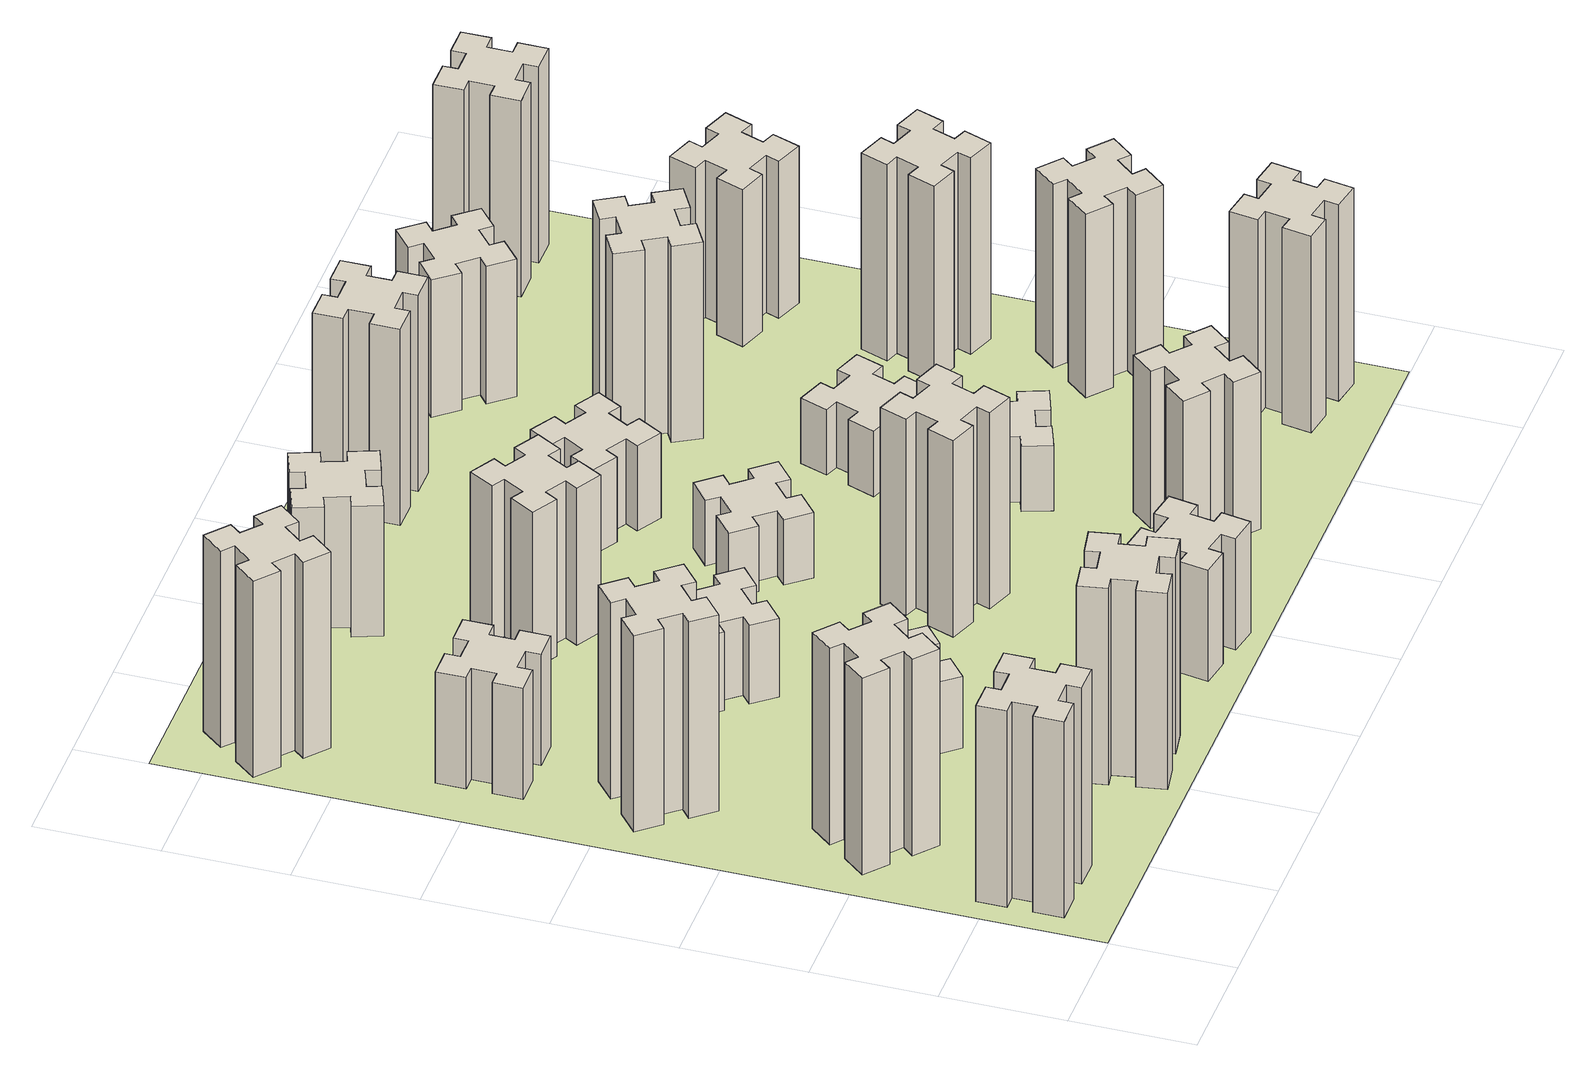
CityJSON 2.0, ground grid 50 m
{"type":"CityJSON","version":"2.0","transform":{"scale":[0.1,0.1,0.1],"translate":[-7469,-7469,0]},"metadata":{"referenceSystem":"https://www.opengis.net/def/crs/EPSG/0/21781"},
"CityObjects":{
"building1":{"type":"Building","attributes":{"class":"1000","function":"1000","usage":"1000","yearOfConstruction":2016,"roofType":"1000","measuredHeight":90,"storeysAboveGround":30,"storeysBelowGround":0},"geometry":[{"type":"Solid","lod":"1","boundaries":[[[[0,1,2,3,4,5,6,7,8,9,10,11,12,13,14,15,16,17,18,19]],[[17,16,20,21]],[[16,15,22,20]],[[15,14,23,22]],[[14,13,24,23]],[[13,12,25,24]],[[12,11,26,25]],[[11,10,27,26]],[[10,9,28,27]],[[9,8,29,28]],[[8,7,30,29]],[[7,6,31,30]],[[6,5,32,31]],[[5,4,33,32]],[[4,3,34,33]],[[3,2,35,34]],[[2,1,36,35]],[[1,0,37,36]],[[0,19,38,37]],[[19,18,39,38]],[[18,17,21,39]],[[24,25,26,27,28,29,30,31,32,33,34,35,36,37,38,39,21,20,22,23]]]]}]},
"building2":{"type":"Building","attributes":{"class":"1000","function":"1000","usage":"1000","yearOfConstruction":2016,"roofType":"1000","measuredHeight":90,"storeysAboveGround":30,"storeysBelowGround":0},"geometry":[{"type":"Solid","lod":"1","boundaries":[[[[40,41,42,43,44,45,46,47,48,49,50,51,52,53,54,55,56,57,58,59]],[[57,56,60,61]],[[56,55,62,60]],[[55,54,63,62]],[[54,53,64,63]],[[53,52,65,64]],[[52,51,66,65]],[[51,50,67,66]],[[50,49,68,67]],[[49,48,69,68]],[[48,47,70,69]],[[47,46,71,70]],[[46,45,72,71]],[[45,44,73,72]],[[44,43,74,73]],[[43,42,75,74]],[[42,41,76,75]],[[41,40,77,76]],[[40,59,78,77]],[[59,58,79,78]],[[58,57,61,79]],[[64,65,66,67,68,69,70,71,72,73,74,75,76,77,78,79,61,60,62,63]]]]}]},
"building3":{"type":"Building","attributes":{"class":"1000","function":"1000","usage":"1000","yearOfConstruction":2016,"roofType":"1000","measuredHeight":90,"storeysAboveGround":30,"storeysBelowGround":0},"geometry":[{"type":"Solid","lod":"1","boundaries":[[[[80,81,82,83,84,85,86,87,88,89,90,91,92,93,94,95,96,97,98,99]],[[97,96,100,101]],[[96,95,102,100]],[[95,94,103,102]],[[94,93,104,103]],[[93,92,105,104]],[[92,91,106,105]],[[91,90,107,106]],[[90,89,108,107]],[[89,88,109,108]],[[88,87,110,109]],[[87,86,111,110]],[[86,85,112,111]],[[85,84,113,112]],[[84,83,114,113]],[[83,82,115,114]],[[82,81,116,115]],[[81,80,117,116]],[[80,99,118,117]],[[99,98,119,118]],[[98,97,101,119]],[[104,105,106,107,108,109,110,111,112,113,114,115,116,117,118,119,101,100,102,103]]]]}]},
"building4":{"type":"Building","attributes":{"class":"1000","function":"1000","usage":"1000","yearOfConstruction":2016,"roofType":"1000","measuredHeight":51,"storeysAboveGround":30,"storeysBelowGround":0},"geometry":[{"type":"Solid","lod":"1","boundaries":[[[[120,121,122,123,124,125,126,127,128,129,130,131,132,133,134,135,136,137,138,139]],[[137,136,140,141]],[[136,135,142,140]],[[135,134,143,142]],[[134,133,144,143]],[[133,132,145,144]],[[132,131,146,145]],[[131,130,147,146]],[[130,129,148,147]],[[129,128,149,148]],[[128,127,150,149]],[[127,126,151,150]],[[126,125,152,151]],[[125,124,153,152]],[[124,123,154,153]],[[123,122,155,154]],[[122,121,156,155]],[[121,120,157,156]],[[120,139,158,157]],[[139,138,159,158]],[[138,137,141,159]],[[144,145,146,147,148,149,150,151,152,153,154,155,156,157,158,159,141,140,142,143]]]]}]},
"building5":{"type":"Building","attributes":{"class":"1000","function":"1000","usage":"1000","yearOfConstruction":2016,"roofType":"1000","measuredHeight":90,"storeysAboveGround":30,"storeysBelowGround":0},"geometry":[{"type":"Solid","lod":"1","boundaries":[[[[160,161,162,163,164,165,166,167,168,169,170,171,172,173,174,175,176,177,178,179]],[[177,176,180,181]],[[176,175,182,180]],[[175,174,183,182]],[[174,173,184,183]],[[173,172,185,184]],[[172,171,186,185]],[[171,170,187,186]],[[170,169,188,187]],[[169,168,189,188]],[[168,167,190,189]],[[167,166,191,190]],[[166,165,192,191]],[[165,164,193,192]],[[164,163,194,193]],[[163,162,195,194]],[[162,161,196,195]],[[161,160,197,196]],[[160,179,198,197]],[[179,178,199,198]],[[178,177,181,199]],[[184,185,186,187,188,189,190,191,192,193,194,195,196,197,198,199,181,180,182,183]]]]}]},
"building6":{"type":"Building","attributes":{"class":"1000","function":"1000","usage":"1000","yearOfConstruction":2016,"roofType":"1000","measuredHeight":90,"storeysAboveGround":30,"storeysBelowGround":0},"geometry":[{"type":"Solid","lod":"1","boundaries":[[[[200,201,202,203,204,205,206,207,208,209,210,211,212,213,214,215,216,217,218,219]],[[217,216,220,221]],[[216,215,222,220]],[[215,214,223,222]],[[214,213,224,223]],[[213,212,225,224]],[[212,211,226,225]],[[211,210,227,226]],[[210,209,228,227]],[[209,208,229,228]],[[208,207,230,229]],[[207,206,231,230]],[[206,205,232,231]],[[205,204,233,232]],[[204,203,234,233]],[[203,202,235,234]],[[202,201,236,235]],[[201,200,237,236]],[[200,219,238,237]],[[219,218,239,238]],[[218,217,221,239]],[[224,225,226,227,228,229,230,231,232,233,234,235,236,237,238,239,221,220,222,223]]]]}]},
"building7":{"type":"Building","attributes":{"class":"1000","function":"1000","usage":"1000","yearOfConstruction":2016,"roofType":"1000","measuredHeight":33,"storeysAboveGround":30,"storeysBelowGround":0},"geometry":[{"type":"Solid","lod":"1","boundaries":[[[[240,241,242,243,244,245,246,247,248,249,250,251,252,253,254,255,256,257,258,259]],[[257,256,260,261]],[[256,255,262,260]],[[255,254,263,262]],[[254,253,264,263]],[[253,252,265,264]],[[252,251,266,265]],[[251,250,267,266]],[[250,249,268,267]],[[249,248,269,268]],[[248,247,270,269]],[[247,246,271,270]],[[246,245,272,271]],[[245,244,273,272]],[[244,243,274,273]],[[243,242,275,274]],[[242,241,276,275]],[[241,240,277,276]],[[240,259,278,277]],[[259,258,279,278]],[[258,257,261,279]],[[264,265,266,267,268,269,270,271,272,273,274,275,276,277,278,279,261,260,262,263]]]]}]},
"building8":{"type":"Building","attributes":{"class":"1000","function":"1000","usage":"1000","yearOfConstruction":2016,"roofType":"1000","measuredHeight":36,"storeysAboveGround":30,"storeysBelowGround":0},"geometry":[{"type":"Solid","lod":"1","boundaries":[[[[280,281,282,283,284,285,286,287,288,289,290,291,292,293,294,295,296,297,298,299]],[[297,296,300,301]],[[296,295,302,300]],[[295,294,303,302]],[[294,293,304,303]],[[293,292,305,304]],[[292,291,306,305]],[[291,290,307,306]],[[290,289,308,307]],[[289,288,309,308]],[[288,287,310,309]],[[287,286,311,310]],[[286,285,312,311]],[[285,284,313,312]],[[284,283,314,313]],[[283,282,315,314]],[[282,281,316,315]],[[281,280,317,316]],[[280,299,318,317]],[[299,298,319,318]],[[298,297,301,319]],[[304,305,306,307,308,309,310,311,312,313,314,315,316,317,318,319,301,300,302,303]]]]}]},
"building9":{"type":"Building","attributes":{"class":"1000","function":"1000","usage":"1000","yearOfConstruction":2016,"roofType":"1000","measuredHeight":51,"storeysAboveGround":30,"storeysBelowGround":0},"geometry":[{"type":"Solid","lod":"1","boundaries":[[[[320,321,322,323,324,325,326,327,328,329,330,331,332,333,334,335,336,337,338,339]],[[337,336,340,341]],[[336,335,342,340]],[[335,334,343,342]],[[334,333,344,343]],[[333,332,345,344]],[[332,331,346,345]],[[331,330,347,346]],[[330,329,348,347]],[[329,328,349,348]],[[328,327,350,349]],[[327,326,351,350]],[[326,325,352,351]],[[325,324,353,352]],[[324,323,354,353]],[[323,322,355,354]],[[322,321,356,355]],[[321,320,357,356]],[[320,339,358,357]],[[339,338,359,358]],[[338,337,341,359]],[[344,345,346,347,348,349,350,351,352,353,354,355,356,357,358,359,341,340,342,343]]]]}]},
"building10":{"type":"Building","attributes":{"class":"1000","function":"1000","usage":"1000","yearOfConstruction":2016,"roofType":"1000","measuredHeight":72,"storeysAboveGround":30,"storeysBelowGround":0},"geometry":[{"type":"Solid","lod":"1","boundaries":[[[[360,361,362,363,364,365,366,367,368,369,370,371,372,373,374,375,376,377,378,379]],[[377,376,380,381]],[[376,375,382,380]],[[375,374,383,382]],[[374,373,384,383]],[[373,372,385,384]],[[372,371,386,385]],[[371,370,387,386]],[[370,369,388,387]],[[369,368,389,388]],[[368,367,390,389]],[[367,366,391,390]],[[366,365,392,391]],[[365,364,393,392]],[[364,363,394,393]],[[363,362,395,394]],[[362,361,396,395]],[[361,360,397,396]],[[360,379,398,397]],[[379,378,399,398]],[[378,377,381,399]],[[384,385,386,387,388,389,390,391,392,393,394,395,396,397,398,399,381,380,382,383]]]]}]},
"building11":{"type":"Building","attributes":{"class":"1000","function":"1000","usage":"1000","yearOfConstruction":2016,"roofType":"1000","measuredHeight":60,"storeysAboveGround":30,"storeysBelowGround":0},"geometry":[{"type":"Solid","lod":"1","boundaries":[[[[400,401,402,403,404,405,406,407,408,409,410,411,412,413,414,415,416,417,418,419]],[[417,416,420,421]],[[416,415,422,420]],[[415,414,423,422]],[[414,413,424,423]],[[413,412,425,424]],[[412,411,426,425]],[[411,410,427,426]],[[410,409,428,427]],[[409,408,429,428]],[[408,407,430,429]],[[407,406,431,430]],[[406,405,432,431]],[[405,404,433,432]],[[404,403,434,433]],[[403,402,435,434]],[[402,401,436,435]],[[401,400,437,436]],[[400,419,438,437]],[[419,418,439,438]],[[418,417,421,439]],[[424,425,426,427,428,429,430,431,432,433,434,435,436,437,438,439,421,420,422,423]]]]}]},
"building12":{"type":"Building","attributes":{"class":"1000","function":"1000","usage":"1000","yearOfConstruction":2016,"roofType":"1000","measuredHeight":90,"storeysAboveGround":30,"storeysBelowGround":0},"geometry":[{"type":"Solid","lod":"1","boundaries":[[[[440,441,442,443,444,445,446,447,448,449,450,451,452,453,454,455,456,457,458,459]],[[457,456,460,461]],[[456,455,462,460]],[[455,454,463,462]],[[454,453,464,463]],[[453,452,465,464]],[[452,451,466,465]],[[451,450,467,466]],[[450,449,468,467]],[[449,448,469,468]],[[448,447,470,469]],[[447,446,471,470]],[[446,445,472,471]],[[445,444,473,472]],[[444,443,474,473]],[[443,442,475,474]],[[442,441,476,475]],[[441,440,477,476]],[[440,459,478,477]],[[459,458,479,478]],[[458,457,461,479]],[[464,465,466,467,468,469,470,471,472,473,474,475,476,477,478,479,461,460,462,463]]]]}]},
"building13":{"type":"Building","attributes":{"class":"1000","function":"1000","usage":"1000","yearOfConstruction":2016,"roofType":"1000","measuredHeight":30,"storeysAboveGround":30,"storeysBelowGround":0},"geometry":[{"type":"Solid","lod":"1","boundaries":[[[[480,481,482,483,484,485,486,487,488,489,490,491,492,493,494,495,496,497,498,499]],[[497,496,500,501]],[[496,495,502,500]],[[495,494,503,502]],[[494,493,504,503]],[[493,492,505,504]],[[492,491,506,505]],[[491,490,507,506]],[[490,489,508,507]],[[489,488,509,508]],[[488,487,510,509]],[[487,486,511,510]],[[486,485,512,511]],[[485,484,513,512]],[[484,483,514,513]],[[483,482,515,514]],[[482,481,516,515]],[[481,480,517,516]],[[480,499,518,517]],[[499,498,519,518]],[[498,497,501,519]],[[504,505,506,507,508,509,510,511,512,513,514,515,516,517,518,519,501,500,502,503]]]]}]},
"building14":{"type":"Building","attributes":{"class":"1000","function":"1000","usage":"1000","yearOfConstruction":2016,"roofType":"1000","measuredHeight":39,"storeysAboveGround":30,"storeysBelowGround":0},"geometry":[{"type":"Solid","lod":"1","boundaries":[[[[520,521,522,523,524,525,526,527,528,529,530,531,532,533,534,535,536,537,538,539]],[[537,536,540,541]],[[536,535,542,540]],[[535,534,543,542]],[[534,533,544,543]],[[533,532,545,544]],[[532,531,546,545]],[[531,530,547,546]],[[530,529,548,547]],[[529,528,549,548]],[[528,527,550,549]],[[527,526,551,550]],[[526,525,552,551]],[[525,524,553,552]],[[524,523,554,553]],[[523,522,555,554]],[[522,521,556,555]],[[521,520,557,556]],[[520,539,558,557]],[[539,538,559,558]],[[538,537,541,559]],[[544,545,546,547,548,549,550,551,552,553,554,555,556,557,558,559,541,540,542,543]]]]}]},
"building15":{"type":"Building","attributes":{"class":"1000","function":"1000","usage":"1000","yearOfConstruction":2016,"roofType":"1000","measuredHeight":72,"storeysAboveGround":30,"storeysBelowGround":0},"geometry":[{"type":"Solid","lod":"1","boundaries":[[[[560,561,562,563,564,565,566,567,568,569,570,571,572,573,574,575,576,577,578,579]],[[577,576,580,581]],[[576,575,582,580]],[[575,574,583,582]],[[574,573,584,583]],[[573,572,585,584]],[[572,571,586,585]],[[571,570,587,586]],[[570,569,588,587]],[[569,568,589,588]],[[568,567,590,589]],[[567,566,591,590]],[[566,565,592,591]],[[565,564,593,592]],[[564,563,594,593]],[[563,562,595,594]],[[562,561,596,595]],[[561,560,597,596]],[[560,579,598,597]],[[579,578,599,598]],[[578,577,581,599]],[[584,585,586,587,588,589,590,591,592,593,594,595,596,597,598,599,581,580,582,583]]]]}]},
"building16":{"type":"Building","attributes":{"class":"1000","function":"1000","usage":"1000","yearOfConstruction":2016,"roofType":"1000","measuredHeight":90,"storeysAboveGround":30,"storeysBelowGround":0},"geometry":[{"type":"Solid","lod":"1","boundaries":[[[[600,601,602,603,604,605,606,607,608,609,610,611,612,613,614,615,616,617,618,619]],[[617,616,620,621]],[[616,615,622,620]],[[615,614,623,622]],[[614,613,624,623]],[[613,612,625,624]],[[612,611,626,625]],[[611,610,627,626]],[[610,609,628,627]],[[609,608,629,628]],[[608,607,630,629]],[[607,606,631,630]],[[606,605,632,631]],[[605,604,633,632]],[[604,603,634,633]],[[603,602,635,634]],[[602,601,636,635]],[[601,600,637,636]],[[600,619,638,637]],[[619,618,639,638]],[[618,617,621,639]],[[624,625,626,627,628,629,630,631,632,633,634,635,636,637,638,639,621,620,622,623]]]]}]},
"building17":{"type":"Building","attributes":{"class":"1000","function":"1000","usage":"1000","yearOfConstruction":2016,"roofType":"1000","measuredHeight":30,"storeysAboveGround":30,"storeysBelowGround":0},"geometry":[{"type":"Solid","lod":"1","boundaries":[[[[640,641,642,643,644,645,646,647,648,649,650,651,652,653,654,655,656,657,658,659]],[[657,656,660,661]],[[656,655,662,660]],[[655,654,663,662]],[[654,653,664,663]],[[653,652,665,664]],[[652,651,666,665]],[[651,650,667,666]],[[650,649,668,667]],[[649,648,669,668]],[[648,647,670,669]],[[647,646,671,670]],[[646,645,672,671]],[[645,644,673,672]],[[644,643,674,673]],[[643,642,675,674]],[[642,641,676,675]],[[641,640,677,676]],[[640,659,678,677]],[[659,658,679,678]],[[658,657,661,679]],[[664,665,666,667,668,669,670,671,672,673,674,675,676,677,678,679,661,660,662,663]]]]}]},
"building18":{"type":"Building","attributes":{"class":"1000","function":"1000","usage":"1000","yearOfConstruction":2016,"roofType":"1000","measuredHeight":30,"storeysAboveGround":30,"storeysBelowGround":0},"geometry":[{"type":"Solid","lod":"1","boundaries":[[[[680,681,682,683,684,685,686,687,688,689,690,691,692,693,694,695,696,697,698,699]],[[697,696,700,701]],[[696,695,702,700]],[[695,694,703,702]],[[694,693,704,703]],[[693,692,705,704]],[[692,691,706,705]],[[691,690,707,706]],[[690,689,708,707]],[[689,688,709,708]],[[688,687,710,709]],[[687,686,711,710]],[[686,685,712,711]],[[685,684,713,712]],[[684,683,714,713]],[[683,682,715,714]],[[682,681,716,715]],[[681,680,717,716]],[[680,699,718,717]],[[699,698,719,718]],[[698,697,701,719]],[[704,705,706,707,708,709,710,711,712,713,714,715,716,717,718,719,701,700,702,703]]]]}]},
"building19":{"type":"Building","attributes":{"class":"1000","function":"1000","usage":"1000","yearOfConstruction":2016,"roofType":"1000","measuredHeight":90,"storeysAboveGround":30,"storeysBelowGround":0},"geometry":[{"type":"Solid","lod":"1","boundaries":[[[[720,721,722,723,724,725,726,727,728,729,730,731,732,733,734,735,736,737,738,739]],[[737,736,740,741]],[[736,735,742,740]],[[735,734,743,742]],[[734,733,744,743]],[[733,732,745,744]],[[732,731,746,745]],[[731,730,747,746]],[[730,729,748,747]],[[729,728,749,748]],[[728,727,750,749]],[[727,726,751,750]],[[726,725,752,751]],[[725,724,753,752]],[[724,723,754,753]],[[723,722,755,754]],[[722,721,756,755]],[[721,720,757,756]],[[720,739,758,757]],[[739,738,759,758]],[[738,737,741,759]],[[744,745,746,747,748,749,750,751,752,753,754,755,756,757,758,759,741,740,742,743]]]]}]},
"building20":{"type":"Building","attributes":{"class":"1000","function":"1000","usage":"1000","yearOfConstruction":2016,"roofType":"1000","measuredHeight":90,"storeysAboveGround":30,"storeysBelowGround":0},"geometry":[{"type":"Solid","lod":"1","boundaries":[[[[760,761,762,763,764,765,766,767,768,769,770,771,772,773,774,775,776,777,778,779]],[[777,776,780,781]],[[776,775,782,780]],[[775,774,783,782]],[[774,773,784,783]],[[773,772,785,784]],[[772,771,786,785]],[[771,770,787,786]],[[770,769,788,787]],[[769,768,789,788]],[[768,767,790,789]],[[767,766,791,790]],[[766,765,792,791]],[[765,764,793,792]],[[764,763,794,793]],[[763,762,795,794]],[[762,761,796,795]],[[761,760,797,796]],[[760,779,798,797]],[[779,778,799,798]],[[778,777,781,799]],[[784,785,786,787,788,789,790,791,792,793,794,795,796,797,798,799,781,780,782,783]]]]}]},
"building21":{"type":"Building","attributes":{"class":"1000","function":"1000","usage":"1000","yearOfConstruction":2016,"roofType":"1000","measuredHeight":63,"storeysAboveGround":30,"storeysBelowGround":0},"geometry":[{"type":"Solid","lod":"1","boundaries":[[[[800,801,802,803,804,805,806,807,808,809,810,811,812,813,814,815,816,817,818,819]],[[817,816,820,821]],[[816,815,822,820]],[[815,814,823,822]],[[814,813,824,823]],[[813,812,825,824]],[[812,811,826,825]],[[811,810,827,826]],[[810,809,828,827]],[[809,808,829,828]],[[808,807,830,829]],[[807,806,831,830]],[[806,805,832,831]],[[805,804,833,832]],[[804,803,834,833]],[[803,802,835,834]],[[802,801,836,835]],[[801,800,837,836]],[[800,819,838,837]],[[819,818,839,838]],[[818,817,821,839]],[[824,825,826,827,828,829,830,831,832,833,834,835,836,837,838,839,821,820,822,823]]]]}]},
"building22":{"type":"Building","attributes":{"class":"1000","function":"1000","usage":"1000","yearOfConstruction":2016,"roofType":"1000","measuredHeight":84,"storeysAboveGround":30,"storeysBelowGround":0},"geometry":[{"type":"Solid","lod":"1","boundaries":[[[[840,841,842,843,844,845,846,847,848,849,850,851,852,853,854,855,856,857,858,859]],[[857,856,860,861]],[[856,855,862,860]],[[855,854,863,862]],[[854,853,864,863]],[[853,852,865,864]],[[852,851,866,865]],[[851,850,867,866]],[[850,849,868,867]],[[849,848,869,868]],[[848,847,870,869]],[[847,846,871,870]],[[846,845,872,871]],[[845,844,873,872]],[[844,843,874,873]],[[843,842,875,874]],[[842,841,876,875]],[[841,840,877,876]],[[840,859,878,877]],[[859,858,879,878]],[[858,857,861,879]],[[864,865,866,867,868,869,870,871,872,873,874,875,876,877,878,879,861,860,862,863]]]]}]},
"building23":{"type":"Building","attributes":{"class":"1000","function":"1000","usage":"1000","yearOfConstruction":2016,"roofType":"1000","measuredHeight":90,"storeysAboveGround":30,"storeysBelowGround":0},"geometry":[{"type":"Solid","lod":"1","boundaries":[[[[880,881,882,883,884,885,886,887,888,889,890,891,892,893,894,895,896,897,898,899]],[[897,896,900,901]],[[896,895,902,900]],[[895,894,903,902]],[[894,893,904,903]],[[893,892,905,904]],[[892,891,906,905]],[[891,890,907,906]],[[890,889,908,907]],[[889,888,909,908]],[[888,887,910,909]],[[887,886,911,910]],[[886,885,912,911]],[[885,884,913,912]],[[884,883,914,913]],[[883,882,915,914]],[[882,881,916,915]],[[881,880,917,916]],[[880,899,918,917]],[[899,898,919,918]],[[898,897,901,919]],[[904,905,906,907,908,909,910,911,912,913,914,915,916,917,918,919,901,900,902,903]]]]}]},
"building24":{"type":"Building","attributes":{"class":"1000","function":"1000","usage":"1000","yearOfConstruction":2016,"roofType":"1000","measuredHeight":72,"storeysAboveGround":30,"storeysBelowGround":0},"geometry":[{"type":"Solid","lod":"1","boundaries":[[[[920,921,922,923,924,925,926,927,928,929,930,931,932,933,934,935,936,937,938,939]],[[937,936,940,941]],[[936,935,942,940]],[[935,934,943,942]],[[934,933,944,943]],[[933,932,945,944]],[[932,931,946,945]],[[931,930,947,946]],[[930,929,948,947]],[[929,928,949,948]],[[928,927,950,949]],[[927,926,951,950]],[[926,925,952,951]],[[925,924,953,952]],[[924,923,954,953]],[[923,922,955,954]],[[922,921,956,955]],[[921,920,957,956]],[[920,939,958,957]],[[939,938,959,958]],[[938,937,941,959]],[[944,945,946,947,948,949,950,951,952,953,954,955,956,957,958,959,941,940,942,943]]]]}]},
"building25":{"type":"Building","attributes":{"class":"1000","function":"1000","usage":"1000","yearOfConstruction":2016,"roofType":"1000","measuredHeight":90,"storeysAboveGround":30,"storeysBelowGround":0},"geometry":[{"type":"Solid","lod":"1","boundaries":[[[[960,961,962,963,964,965,966,967,968,969,970,971,972,973,974,975,976,977,978,979]],[[977,976,980,981]],[[976,975,982,980]],[[975,974,983,982]],[[974,973,984,983]],[[973,972,985,984]],[[972,971,986,985]],[[971,970,987,986]],[[970,969,988,987]],[[969,968,989,988]],[[968,967,990,989]],[[967,966,991,990]],[[966,965,992,991]],[[965,964,993,992]],[[964,963,994,993]],[[963,962,995,994]],[[962,961,996,995]],[[961,960,997,996]],[[960,979,998,997]],[[979,978,999,998]],[[978,977,981,999]],[[984,985,986,987,988,989,990,991,992,993,994,995,996,997,998,999,981,980,982,983]]]]}]},
"landuse1":{"type":"LandUse","attributes":{"name":"plot1","function":"1010"},"geometry":[{"type":"MultiSurface","lod":"1","boundaries":[[[1000,1001,1002,1003]]]}]}
},
"vertices":[
[165,425,0],[165,325,0],[105,325,0],[105,205,0],[225,205,0],[225,265,0],[325,265,0],[325,205,0],[445,205,0],[445,325,0],[385,325,0],[385,425,0],[445,425,0],[445,545,0],[325,545,0],[325,485,0],[225,485,0],[225,545,0],[105,545,0],[105,425,0],[225,485,900],[225,545,900],[325,485,900],[325,545,900],[445,545,900],[445,425,900],[385,425,900],[385,325,900],[445,325,900],[445,205,900],[325,205,900],[325,265,900],[225,265,900],[225,205,900],[105,205,900],[105,325,900],[165,325,900],[165,425,900],[105,425,900],[105,545,900],
[484,1067,0],[408,1132,0],[446,1178,0],[354,1255,0],[277,1163,0],[323,1124,0],[259,1048,0],[213,1086,0],[136,994,0],[228,917,0],[266,963,0],[343,899,0],[304,853,0],[396,776,0],[473,868,0],[427,906,0],[492,983,0],[538,944,0],[615,1036,0],[523,1113,0],[492,983,900],[538,944,900],[427,906,900],[473,868,900],[396,776,900],[304,853,900],[343,899,900],[266,963,900],[228,917,900],[136,994,900],[213,1086,900],[259,1048,900],[323,1124,900],[277,1163,900],[354,1255,900],[446,1178,900],[408,1132,900],[484,1067,900],[523,1113,900],[615,1036,900],
[492,1888,0],[427,1964,0],[473,2003,0],[396,2095,0],[304,2018,0],[343,1972,0],[266,1907,0],[228,1953,0],[136,1876,0],[213,1784,0],[259,1823,0],[323,1746,0],[277,1708,0],[354,1616,0],[446,1693,0],[408,1739,0],[484,1803,0],[523,1757,0],[615,1834,0],[538,1926,0],[484,1803,900],[523,1757,900],[408,1739,900],[446,1693,900],[354,1616,900],[277,1708,900],[323,1746,900],[259,1823,900],[213,1784,900],[136,1876,900],[228,1953,900],[266,1907,900],[343,1972,900],[304,2018,900],[396,2095,900],[473,2003,900],[427,1964,900],[492,1888,900],[538,1926,900],[615,1834,900],
[485,2445,0],[485,2545,0],[545,2545,0],[545,2665,0],[425,2665,0],[425,2605,0],[325,2605,0],[325,2665,0],[205,2665,0],[205,2545,0],[265,2545,0],[265,2445,0],[205,2445,0],[205,2325,0],[325,2325,0],[325,2385,0],[425,2385,0],[425,2325,0],[545,2325,0],[545,2445,0],[425,2385,510],[425,2325,510],[325,2385,510],[325,2325,510],[205,2325,510],[205,2445,510],[265,2445,510],[265,2545,510],[205,2545,510],[205,2665,510],[325,2665,510],[325,2605,510],[425,2605,510],[425,2665,510],[545,2665,510],[545,2545,510],[485,2545,510],[485,2445,510],[545,2445,510],[545,2325,510],
[1085,158,0],[1184,176,0],[1194,117,0],[1312,137,0],[1291,256,0],[1232,245,0],[1215,344,0],[1274,354,0],[1253,472,0],[1135,451,0],[1145,392,0],[1047,375,0],[1037,434,0],[918,413,0],[939,295,0],[998,305,0],[1016,207,0],[957,197,0],[977,78,0],[1096,99,0],[1016,207,900],[957,197,900],[998,305,900],[939,295,900],[918,413,900],[1037,434,900],[1047,375,900],[1145,392,900],[1135,451,900],[1253,472,900],[1274,354,900],[1215,344,900],[1232,245,900],[1291,256,900],[1312,137,900],[1194,117,900],[1184,176,900],[1085,158,900],[1096,99,900],[977,78,900],
[384,3387,0],[308,3452,0],[346,3498,0],[254,3575,0],[177,3483,0],[223,3444,0],[159,3368,0],[113,3406,0],[36,3314,0],[128,3237,0],[166,3283,0],[243,3219,0],[204,3173,0],[296,3096,0],[373,3188,0],[327,3226,0],[392,3303,0],[438,3264,0],[515,3356,0],[423,3433,0],[392,3303,900],[438,3264,900],[327,3226,900],[373,3188,900],[296,3096,900],[204,3173,900],[243,3219,900],[166,3283,900],[128,3237,900],[36,3314,900],[113,3406,900],[159,3368,900],[223,3444,900],[177,3483,900],[254,3575,900],[346,3498,900],[308,3452,900],[384,3387,900],[423,3433,900],[515,3356,900],
[983,1232,0],[906,1167,0],[868,1213,0],[776,1136,0],[853,1044,0],[899,1083,0],[963,1006,0],[917,968,0],[994,876,0],[1086,953,0],[1048,999,0],[1124,1063,0],[1163,1017,0],[1255,1094,0],[1178,1186,0],[1132,1148,0],[1067,1224,0],[1113,1263,0],[1036,1355,0],[944,1278,0],[1067,1224,330],[1113,1263,330],[1132,1148,330],[1178,1186,330],[1255,1094,330],[1163,1017,330],[1124,1063,330],[1048,999,330],[1086,953,330],[994,876,330],[917,968,330],[963,1006,330],[899,1083,330],[853,1044,330],[776,1136,330],[868,1213,330],[906,1167,330],[983,1232,330],[944,1278,330],[1036,1355,330],
[1083,1972,0],[1006,1907,0],[968,1953,0],[876,1876,0],[953,1784,0],[999,1823,0],[1063,1746,0],[1017,1708,0],[1094,1616,0],[1186,1693,0],[1148,1739,0],[1224,1803,0],[1263,1757,0],[1355,1834,0],[1278,1926,0],[1232,1888,0],[1167,1964,0],[1213,2003,0],[1136,2095,0],[1044,2018,0],[1167,1964,360],[1213,2003,360],[1232,1888,360],[1278,1926,360],[1355,1834,360],[1263,1757,360],[1224,1803,360],[1148,1739,360],[1186,1693,360],[1094,1616,360],[1017,1708,360],[1063,1746,360],[999,1823,360],[953,1784,360],[876,1876,360],[968,1953,360],[1006,1907,360],[1083,1972,360],[1044,2018,360],[1136,2095,360],
[1756,344,0],[1738,245,0],[1679,256,0],[1658,137,0],[1777,117,0],[1787,176,0],[1885,158,0],[1875,99,0],[1993,78,0],[2014,197,0],[1955,207,0],[1972,305,0],[2031,295,0],[2052,413,0],[1934,434,0],[1924,375,0],[1825,392,0],[1836,451,0],[1717,472,0],[1697,354,0],[1825,392,510],[1836,451,510],[1924,375,510],[1934,434,510],[2052,413,510],[2031,295,510],[1972,305,510],[1955,207,510],[2014,197,510],[1993,78,510],[1875,99,510],[1885,158,510],[1787,176,510],[1777,117,510],[1658,137,510],[1679,256,510],[1738,245,510],[1756,344,510],[1697,354,510],[1717,472,510],
[1314,2666,0],[1227,2716,0],[1257,2768,0],[1153,2828,0],[1093,2724,0],[1145,2694,0],[1095,2607,0],[1043,2637,0],[983,2533,0],[1087,2473,0],[1117,2525,0],[1204,2475,0],[1174,2423,0],[1278,2363,0],[1338,2467,0],[1286,2497,0],[1336,2584,0],[1388,2554,0],[1448,2658,0],[1344,2718,0],[1336,2584,720],[1388,2554,720],[1286,2497,720],[1338,2467,720],[1278,2363,720],[1174,2423,720],[1204,2475,720],[1117,2525,720],[1087,2473,720],[983,2533,720],[1043,2637,720],[1095,2607,720],[1145,2694,720],[1093,2724,720],[1153,2828,720],[1257,2768,720],[1227,2716,720],[1314,2666,720],[1344,2718,720],[1448,2658,720],
[1125,3456,0],[1031,3422,0],[1010,3478,0],[897,3437,0],[939,3324,0],[995,3345,0],[1029,3251,0],[973,3230,0],[1014,3117,0],[1127,3159,0],[1106,3215,0],[1200,3249,0],[1220,3193,0],[1333,3234,0],[1292,3347,0],[1236,3326,0],[1202,3420,0],[1258,3440,0],[1217,3553,0],[1104,3512,0],[1202,3420,600],[1258,3440,600],[1236,3326,600],[1292,3347,600],[1333,3234,600],[1220,3193,600],[1200,3249,600],[1106,3215,600],[1127,3159,600],[1014,3117,600],[973,3230,600],[1029,3251,600],[995,3345,600],[939,3324,600],[897,3437,600],[1010,3478,600],[1031,3422,600],[1125,3456,600],[1104,3512,600],[1217,3553,600],
[1771,1129,0],[1865,1095,0],[1844,1039,0],[1957,997,0],[1998,1110,0],[1942,1131,0],[1976,1225,0],[2032,1204,0],[2073,1317,0],[1960,1358,0],[1940,1302,0],[1846,1336,0],[1867,1392,0],[1754,1433,0],[1713,1320,0],[1769,1300,0],[1735,1206,0],[1679,1227,0],[1637,1114,0],[1750,1073,0],[1735,1206,900],[1679,1227,900],[1769,1300,900],[1713,1320,900],[1754,1433,900],[1867,1392,900],[1846,1336,900],[1940,1302,900],[1960,1358,900],[2073,1317,900],[2032,1204,900],[1976,1225,900],[1942,1131,900],[1998,1110,900],[1957,997,900],[1844,1039,900],[1865,1095,900],[1771,1129,900],[1750,1073,900],[1637,1114,900],
[1972,1988,0],[1907,2064,0],[1953,2103,0],[1876,2195,0],[1784,2118,0],[1823,2072,0],[1746,2007,0],[1708,2053,0],[1616,1976,0],[1693,1884,0],[1739,1923,0],[1803,1846,0],[1757,1808,0],[1834,1716,0],[1926,1793,0],[1888,1839,0],[1964,1903,0],[2003,1857,0],[2095,1934,0],[2018,2026,0],[1964,1903,300],[2003,1857,300],[1888,1839,300],[1926,1793,300],[1834,1716,300],[1757,1808,300],[1803,1846,300],[1739,1923,300],[1693,1884,300],[1616,1976,300],[1708,2053,300],[1746,2007,300],[1823,2072,300],[1784,2118,300],[1876,2195,300],[1953,2103,300],[1907,2064,300],[1972,1988,300],[2018,2026,300],[2095,1934,300],
[2026,2497,0],[2076,2584,0],[2128,2554,0],[2188,2658,0],[2084,2718,0],[2054,2666,0],[1967,2716,0],[1997,2768,0],[1893,2828,0],[1833,2724,0],[1885,2694,0],[1835,2607,0],[1783,2637,0],[1723,2533,0],[1827,2473,0],[1857,2525,0],[1944,2475,0],[1914,2423,0],[2018,2363,0],[2078,2467,0],[1944,2475,390],[1914,2423,390],[1857,2525,390],[1827,2473,390],[1723,2533,390],[1783,2637,390],[1835,2607,390],[1885,2694,390],[1833,2724,390],[1893,2828,390],[1997,2768,390],[1967,2716,390],[2054,2666,390],[2084,2718,390],[2188,2658,390],[2128,2554,390],[2076,2584,390],[2026,2497,390],[2078,2467,390],[2018,2363,390],
[2486,423,0],[2563,359,0],[2524,313,0],[2616,236,0],[2693,328,0],[2647,366,0],[2712,443,0],[2758,404,0],[2835,496,0],[2743,573,0],[2704,527,0],[2628,592,0],[2666,638,0],[2574,715,0],[2497,623,0],[2543,584,0],[2479,508,0],[2433,546,0],[2356,454,0],[2448,377,0],[2479,508,720],[2433,546,720],[2543,584,720],[2497,623,720],[2574,715,720],[2666,638,720],[2628,592,720],[2704,527,720],[2743,573,720],[2835,496,720],[2758,404,720],[2712,443,720],[2647,366,720],[2693,328,720],[2616,236,720],[2524,313,720],[2563,359,720],[2486,423,720],[2448,377,720],[2356,454,720],
[1965,3385,0],[1965,3485,0],[2025,3485,0],[2025,3605,0],[1905,3605,0],[1905,3545,0],[1805,3545,0],[1805,3605,0],[1685,3605,0],[1685,3485,0],[1745,3485,0],[1745,3385,0],[1685,3385,0],[1685,3265,0],[1805,3265,0],[1805,3325,0],[1905,3325,0],[1905,3265,0],[2025,3265,0],[2025,3385,0],[1905,3325,900],[1905,3265,900],[1805,3325,900],[1805,3265,900],[1685,3265,900],[1685,3385,900],[1745,3385,900],[1745,3485,900],[1685,3485,900],[1685,3605,900],[1805,3605,900],[1805,3545,900],[1905,3545,900],[1905,3605,900],[2025,3605,900],[2025,3485,900],[1965,3485,900],[1965,3385,900],[2025,3385,900],[2025,3265,900],
[2716,1206,0],[2682,1300,0],[2738,1320,0],[2697,1433,0],[2584,1392,0],[2605,1336,0],[2511,1302,0],[2490,1358,0],[2377,1317,0],[2419,1204,0],[2475,1225,0],[2509,1131,0],[2453,1110,0],[2494,997,0],[2607,1039,0],[2586,1095,0],[2680,1129,0],[2700,1073,0],[2813,1114,0],[2772,1227,0],[2680,1129,300],[2700,1073,300],[2586,1095,300],[2607,1039,300],[2494,997,300],[2453,1110,300],[2509,1131,300],[2475,1225,300],[2419,1204,300],[2377,1317,300],[2490,1358,300],[2511,1302,300],[2605,1336,300],[2584,1392,300],[2697,1433,300],[2738,1320,300],[2682,1300,300],[2716,1206,300],[2772,1227,300],[2813,1114,300],
[2682,1671,0],[2716,1765,0],[2772,1744,0],[2813,1857,0],[2700,1898,0],[2680,1842,0],[2586,1876,0],[2607,1932,0],[2494,1973,0],[2453,1860,0],[2509,1840,0],[2475,1746,0],[2419,1767,0],[2377,1654,0],[2490,1613,0],[2511,1669,0],[2605,1635,0],[2584,1579,0],[2697,1537,0],[2738,1650,0],[2605,1635,300],[2584,1579,300],[2511,1669,300],[2490,1613,300],[2377,1654,300],[2419,1767,300],[2475,1746,300],[2509,1840,300],[2453,1860,300],[2494,1973,300],[2607,1932,300],[2586,1876,300],[2680,1842,300],[2700,1898,300],[2813,1857,300],[2772,1744,300],[2716,1765,300],[2682,1671,300],[2738,1650,300],[2697,1537,300],
[2475,2584,0],[2525,2497,0],[2473,2467,0],[2533,2363,0],[2637,2423,0],[2607,2475,0],[2694,2525,0],[2724,2473,0],[2828,2533,0],[2768,2637,0],[2716,2607,0],[2666,2694,0],[2718,2724,0],[2658,2828,0],[2554,2768,0],[2584,2716,0],[2497,2666,0],[2467,2718,0],[2363,2658,0],[2423,2554,0],[2497,2666,900],[2467,2718,900],[2584,2716,900],[2554,2768,900],[2658,2828,900],[2718,2724,900],[2666,2694,900],[2716,2607,900],[2768,2637,900],[2828,2533,900],[2724,2473,900],[2694,2525,900],[2607,2475,900],[2637,2423,900],[2533,2363,900],[2473,2467,900],[2525,2497,900],[2475,2584,900],[2423,2554,900],[2363,2658,900],
[3504,475,0],[3405,492,0],[3416,551,0],[3297,572,0],[3277,454,0],[3336,444,0],[3318,345,0],[3259,356,0],[3238,237,0],[3357,217,0],[3367,276,0],[3465,258,0],[3455,199,0],[3573,178,0],[3594,297,0],[3535,307,0],[3552,405,0],[3611,395,0],[3632,513,0],[3514,534,0],[3552,405,900],[3611,395,900],[3535,307,900],[3594,297,900],[3573,178,900],[3455,199,900],[3465,258,900],[3367,276,900],[3357,217,900],[3238,237,900],[3259,356,900],[3318,345,900],[3336,444,900],[3277,454,900],[3297,572,900],[3416,551,900],[3405,492,900],[3504,475,900],[3514,534,900],[3632,513,900],
[2712,3368,0],[2647,3444,0],[2693,3483,0],[2616,3575,0],[2524,3498,0],[2563,3452,0],[2486,3387,0],[2448,3433,0],[2356,3356,0],[2433,3264,0],[2479,3303,0],[2543,3226,0],[2497,3188,0],[2574,3096,0],[2666,3173,0],[2628,3219,0],[2704,3283,0],[2743,3237,0],[2835,3314,0],[2758,3406,0],[2704,3283,630],[2743,3237,630],[2628,3219,630],[2666,3173,630],[2574,3096,630],[2497,3188,630],[2543,3226,630],[2479,3303,630],[2433,3264,630],[2356,3356,630],[2448,3433,630],[2486,3387,630],[2563,3452,630],[2524,3498,630],[2616,3575,630],[2693,3483,630],[2647,3444,630],[2712,3368,630],[2758,3406,630],[2835,3314,630],
[3487,1006,0],[3552,1083,0],[3598,1044,0],[3675,1136,0],[3583,1213,0],[3544,1167,0],[3468,1232,0],[3506,1278,0],[3414,1355,0],[3337,1263,0],[3383,1224,0],[3319,1148,0],[3273,1186,0],[3196,1094,0],[3288,1017,0],[3326,1063,0],[3403,999,0],[3364,953,0],[3456,876,0],[3533,968,0],[3403,999,840],[3364,953,840],[3326,1063,840],[3288,1017,840],[3196,1094,840],[3273,1186,840],[3319,1148,840],[3383,1224,840],[3337,1263,840],[3414,1355,840],[3506,1278,840],[3468,1232,840],[3544,1167,840],[3583,1213,840],[3675,1136,840],[3598,1044,840],[3552,1083,840],[3487,1006,840],[3533,968,840],[3456,876,840],
[3420,1842,0],[3326,1876,0],[3347,1932,0],[3234,1973,0],[3193,1860,0],[3249,1840,0],[3215,1746,0],[3159,1767,0],[3117,1654,0],[3230,1613,0],[3251,1669,0],[3345,1635,0],[3324,1579,0],[3437,1537,0],[3478,1650,0],[3422,1671,0],[3456,1765,0],[3512,1744,0],[3553,1857,0],[3440,1898,0],[3456,1765,900],[3512,1744,900],[3422,1671,900],[3478,1650,900],[3437,1537,900],[3324,1579,900],[3345,1635,900],[3251,1669,900],[3230,1613,900],[3117,1654,900],[3159,1767,900],[3215,1746,900],[3249,1840,900],[3193,1860,900],[3234,1973,900],[3347,1932,900],[3326,1876,900],[3420,1842,900],[3440,1898,900],[3553,1857,900],
[3420,2582,0],[3326,2616,0],[3347,2672,0],[3234,2713,0],[3193,2600,0],[3249,2580,0],[3215,2486,0],[3159,2507,0],[3117,2394,0],[3230,2353,0],[3251,2409,0],[3345,2375,0],[3324,2319,0],[3437,2277,0],[3478,2390,0],[3422,2411,0],[3456,2505,0],[3512,2484,0],[3553,2597,0],[3440,2638,0],[3456,2505,720],[3512,2484,720],[3422,2411,720],[3478,2390,720],[3437,2277,720],[3324,2319,720],[3345,2375,720],[3251,2409,720],[3230,2353,720],[3117,2394,720],[3159,2507,720],[3215,2486,720],[3249,2580,720],[3193,2600,720],[3234,2713,720],[3347,2672,720],[3326,2616,720],[3420,2582,720],[3440,2638,720],[3553,2597,720],
[3285,3325,0],[3385,3325,0],[3385,3265,0],[3505,3265,0],[3505,3385,0],[3445,3385,0],[3445,3485,0],[3505,3485,0],[3505,3605,0],[3385,3605,0],[3385,3545,0],[3285,3545,0],[3285,3605,0],[3165,3605,0],[3165,3485,0],[3225,3485,0],[3225,3385,0],[3165,3385,0],[3165,3265,0],[3285,3265,0],[3225,3385,900],[3165,3385,900],[3225,3485,900],[3165,3485,900],[3165,3605,900],[3285,3605,900],[3285,3545,900],[3385,3545,900],[3385,3605,900],[3505,3605,900],[3505,3485,900],[3445,3485,900],[3445,3385,900],[3505,3385,900],[3505,3265,900],[3385,3265,900],[3385,3325,900],[3285,3325,900],[3285,3265,900],[3165,3265,900],
[5,3705,0],[3705,3705,0],[3705,5,0],[5,5,0]
]}
